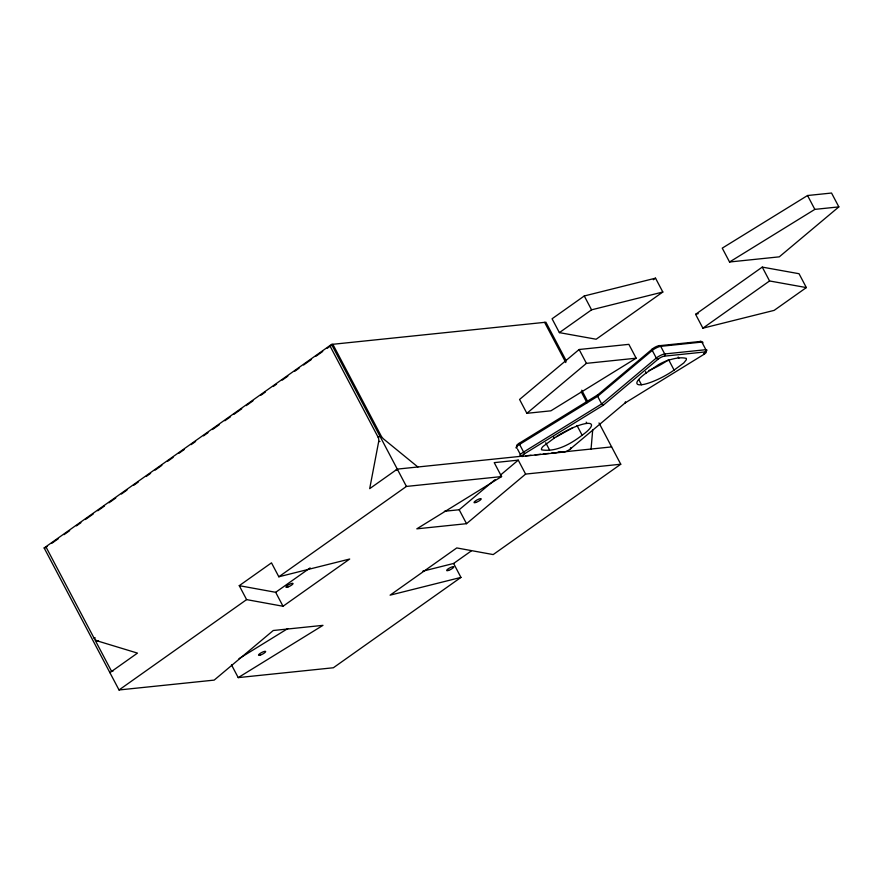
<?xml version="1.0" encoding="UTF-8"?>
<svg xmlns="http://www.w3.org/2000/svg" width="883" height="883" viewBox="0 0 883 883"><rect width="100%" height="100%" fill="white"/><g stroke="black" fill="none" stroke-linecap="round" stroke-linejoin="round"><path stroke-width="1.32" d="M591.058 449.039L592.714 429.833M331.114 345.507L329.823 345.639L378.001 437.008A6.038 5.099 84.1 0 1 378.675 441.577L369.701 488.652L397.295 469.116L522.891 456.103M579.127 349.502L519.568 399.458L526.875 413.31L550.882 410.827L636.157 358.2L628.862 344.348L579.127 349.502L586.433 363.354L636.157 358.2M526.875 413.31L586.433 363.354M444.403 511.279L459.182 509.745L495.054 479.635M500.33 475.197L518.255 460.142L525.606 474.083L620.76 464.226L599.005 422.957M516.985 445.904A4.426 1.015 -27.8 0 1 519.038 443.376L597.791 394.833L652.636 348.763A4.426 1.015 -27.8 0 1 658.828 345.772L699.976 341.5A1.611 1.358 84.1 0 1 701.853 342.074A6.038 1.391 -27.8 0 1 702.526 343.255M838.85 206.887L779.292 256.843L729.557 261.997L722.25 248.145L807.537 195.518L831.543 193.035L838.85 206.887L814.843 209.381L729.557 261.997M705.451 351.898L664.314 356.158A4.426 1.015 -27.8 0 0 658.122 359.16L603.277 405.22L524.513 453.774A4.426 1.015 -27.8 0 0 522.913 456.29A1.611 1.358 84.1 0 1 521.025 455.727A6.038 1.391 -27.8 0 1 523.222 452.284L601.665 403.928L656.29 358.045A6.038 1.391 -27.8 0 1 664.733 353.962L705.87 349.69A1.611 1.358 84.1 0 1 705.451 351.898A4.426 1.015 -27.8 0 1 703.85 354.414L625.087 402.968L570.241 449.039A4.426 1.015 -27.8 0 1 564.049 452.03L522.913 456.29M518.255 460.142L494.226 462.637L501.577 476.577L416.809 528.84L466.533 523.685L525.606 474.083M641.488 384.756A26.148 6.015 -27.8 0 1 646.235 372.968L658.74 364.491A17.042 3.918 -27.8 0 1 665.892 361.114C672.25 358.884 679.811 356.787 686.312 358.366L686.345 359.756L683.74 362.99L674.093 370.087A26.148 6.015 -27.8 0 1 641.488 384.756L638.74 379.569M586.875 423.432A26.148 6.015 -27.8 0 1 582.129 435.22C570.782 443.939 556.202 452.273 541.632 449.866L541.422 449.259A17.042 3.918 -27.8 0 1 543.012 446.456L554.27 438.1A26.148 6.015 -27.8 0 1 586.875 423.432L586.191 422.129M231.478 664.833L238.211 677.614L322.979 625.352L273.255 630.506L214.183 680.109L119.028 689.965L44.15 547.957L331.544 344.425L545.893 322.218L566.367 361.059M51.655 543.409L58.41 538.63M64.029 534.656L69.658 530.672M76.402 525.893L80.905 522.703M85.397 519.513L93.278 513.939M97.77 510.76L104.525 505.981M109.017 502.791L115.772 498.012M121.39 494.027L127.009 490.043M133.763 485.264L138.256 482.085M146.137 476.511L150.629 473.321M155.132 470.131L161.876 465.352M167.505 461.379L173.123 457.394M178.752 453.409L184.37 449.425M191.125 444.646L195.618 441.467M203.498 435.882L207.991 432.703M212.494 429.513L219.238 424.734M224.867 420.75L230.485 416.765M233.863 414.381L241.732 408.807M246.236 405.617L252.98 400.838M260.849 395.264L265.353 392.074M273.222 386.5L276.6 384.116M282.218 380.131L287.847 376.147M294.591 371.368L299.094 368.189M303.586 364.999L311.467 359.425M315.959 356.235L322.714 351.456M327.207 348.277L332.836 344.293L381.003 435.661A6.038 2.914 54.7 0 0 383.884 439.237L417.869 466.986M584.27 295.971L552.074 318.774L559.38 332.626L596.146 339.238L662.824 292.019L655.528 278.167L584.27 295.971L591.566 309.834L662.824 292.019M559.38 332.626L591.566 309.834M653.299 279.745L655.528 278.167M109.889 672.647L137.483 653.111L95.176 640.252L111.622 671.422L112.903 671.29M246.611 599.612L239.26 585.672L271.489 562.846L278.829 576.787L349.701 559.027L283.024 606.257L246.611 599.612L119.028 689.965M278.829 576.787L406.423 486.434L501.577 476.577M239.26 585.672L275.673 592.305L310.121 567.912M695.594 314.326L762.261 267.108L799.038 273.719L806.345 287.582L774.148 310.375L702.89 328.178L695.594 314.326L698.232 313.664M702.89 328.178L769.568 280.96L806.345 287.582M422.847 571.169L453.608 563.464L471.379 550.871M453.608 563.464L460.948 577.405L333.366 667.758L238.211 677.614M620.76 464.226L493.178 554.579L456.765 547.935L390.087 595.164L460.948 577.405M572.835 427.703L556.555 436.732M238.984 658.663L287.759 628.597M519.038 443.376L524.513 453.774M378.001 437.008L379.282 436.875M378.675 441.577L379.955 441.445M558.056 451.886L560.804 451.599M525.595 455.827L531.08 455.253M535.142 454.833L540.639 454.259M543.332 453.983L548.829 453.421M551.511 453.134L557.018 452.571M559.69 452.295L611.632 446.908M395.562 470.341L396.853 470.209M47.163 546.599L45.872 546.732L94.051 638.1A6.038 5.099 84.1 0 0 97.251 640.881L98.532 640.749M44.15 547.957L45.441 547.824M94.051 638.1L95.331 637.967M703.85 354.414L703.806 353.388M807.537 195.518L814.843 209.381M762.261 267.108L769.568 280.96M678.166 356.997L678.85 358.299M674.093 370.087L668.619 359.69A26.148 6.015 -27.8 0 1 648.961 370.496M645.55 371.677L646.235 372.968M581.731 390.187L587.482 401.114M544.601 322.35L565.804 362.549M581.213 391.787L586.996 402.747M576.996 425.474L582.129 435.22M553.586 436.809L554.27 438.1M545.749 442.747L549.513 449.889M517.581 449.193L520.451 454.635M459.182 509.745L466.533 523.685M331.544 344.425L406.423 486.434M275.673 592.305L283.024 606.257M705.109 352.174A6.038 1.391 -27.8 0 0 705.87 349.69L701.853 342.074L660.716 346.335A6.038 1.391 -27.8 0 0 652.272 350.43L597.648 396.312L519.204 444.657A6.038 1.391 -27.8 0 0 517.008 448.1A1.611 1.358 84.1 0 1 516.798 447.217M664.314 356.158A1.611 1.358 84.1 0 0 664.733 353.962L660.716 346.335A1.611 1.358 84.1 0 0 658.828 345.772M603.266 405.209A1.634 0.784 54.6 0 1 601.654 403.928L597.648 396.312A1.634 0.795 54.8 0 1 597.802 394.844M652.636 348.763A1.611 1.071 50 0 0 652.272 350.43L656.29 358.045A1.611 1.071 50 0 0 658.122 359.16M699.976 341.5A4.426 1.015 -27.8 0 1 700.616 342.163M564.049 452.03A1.611 1.358 84.1 0 1 562.328 451.699M625.385 401.776A1.634 0.795 54.8 0 1 625.087 402.946M570.727 447.626A1.611 1.071 50 0 1 570.241 449.039M260.474 655.054A4.029 0.927 -27.8 0 0 265.651 651.511A4.029 0.927 -27.8 0 0 260.099 653.442A4.029 0.927 -27.8 0 0 260.474 655.054M476.025 502.405A4.029 0.927 -27.8 0 0 481.202 498.862A4.029 0.927 -27.8 0 0 475.639 500.793A4.029 0.927 -27.8 0 0 476.025 502.405M287.869 587.052A4.029 0.927 -27.8 0 0 293.046 583.508A4.029 0.927 -27.8 0 0 287.494 585.451A4.029 0.927 -27.8 0 0 287.869 587.052M448.63 570.396A4.029 0.927 -27.8 0 0 453.807 566.853A4.029 0.927 -27.8 0 0 448.244 568.795A4.029 0.927 -27.8 0 0 448.63 570.396"/></g></svg>
